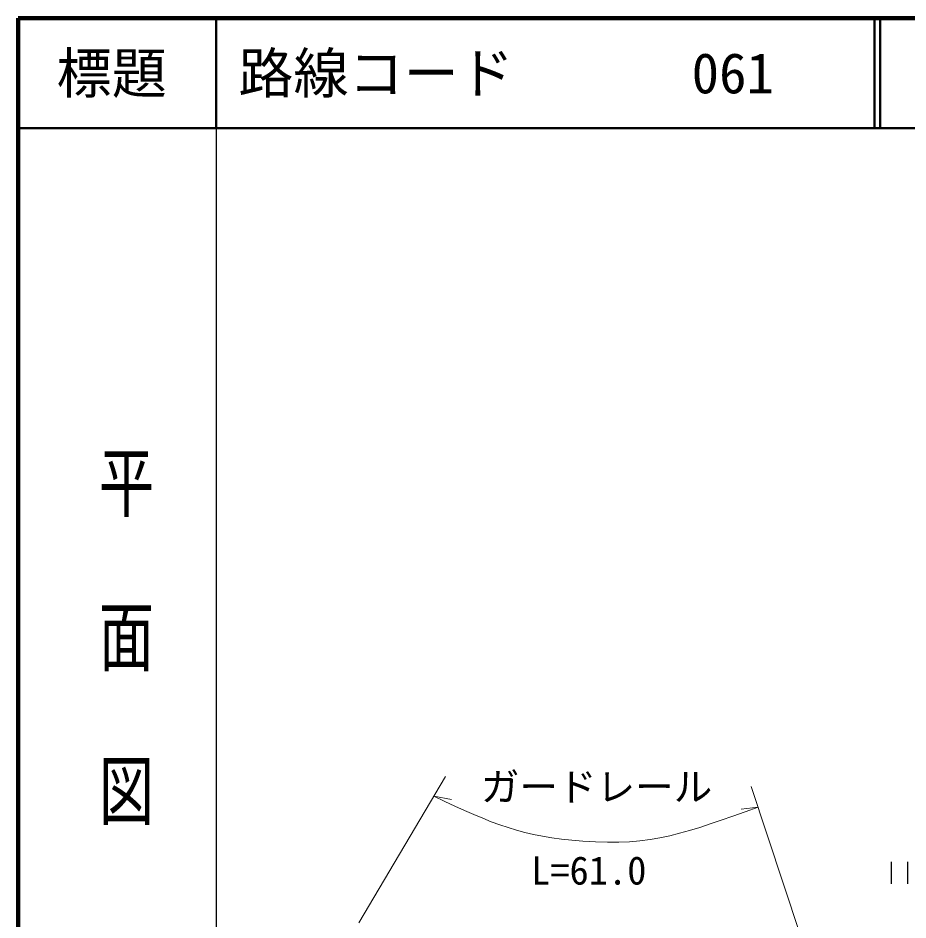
# Model space of a CAD drawing. Units: millimetres, scale not verified. Extents: x 40000 to 680000, y 20000 to 380000.
# Drawn here: x 40000 to 120782, y 298172 to 380000 of the extents above; entities that cross this region are included whole.
import ezdxf
from ezdxf.enums import TextEntityAlignment as Align

# ---------------------------------------------------------------- set-up
doc = ezdxf.new("R2010")
doc.units = ezdxf.units.MM
doc.header["$LTSCALE"] = 1000
for name, color, linetype, lineweight in [('M-BGD', 7, 'Continuous', 25), ('M-STR-HTXT', 7, 'Continuous', 13), ('M-TTL', 2, 'Continuous', 140), ('M-TTL-BAND', 7, 'Continuous', 25), ('M-TTL-LINE', 7, 'Continuous', 50)]:
    doc.layers.add(name, color=color, linetype=linetype, lineweight=lineweight)
doc.layers.add('M-TTL-TXT', color=7, linetype='Continuous')
doc.styles.add('@ＭＳ ゴシック', font='')
doc.styles.add('ＭＳ ゴシック', font='')
doc.styles.get('@ＭＳ ゴシック').set_extended_font_data('@MS Gothic')
doc.styles.get('ＭＳ ゴシック').set_extended_font_data('MS Gothic')

msp = doc.modelspace()

# ---------------------------------------------------------------- linework, layer by layer
at = {"layer": 'M-BGD'}
for p, q in [((119243, 303450), (119243, 301450)), ((120743, 303450), (120743, 301450))]:
    msp.add_line(p, q, dxfattribs=at)
at = {"layer": 'M-STR-HTXT'}
for p, q in [((70937, 297908), (78796, 311177)), ((106553, 310273), (110970, 296933)), ((77740, 309395), (79336, 309099)), ((107171, 308408), (105648, 308236))]:
    msp.add_line(p, q, dxfattribs=at)
msp.add_open_spline([(77740, 309395), (83172, 306826), (85775, 305750), (91282, 305321), (97585, 304831), (100691, 306105), (107171, 308408)], degree=3, knots=[0, 0, 0, 0, 1, 1, 1, 2, 2, 2, 2], dxfattribs=at)
at = {"layer": 'M-TTL'}
for p, q in [((40000, 380000), (40000, 20000)), ((680000, 380000), (40000, 380000))]:
    msp.add_line(p, q, dxfattribs=at)
at = {"layer": 'M-TTL-BAND'}
msp.add_line((58000, 370000), (58000, 20000), dxfattribs=at)
at = {"layer": 'M-TTL-LINE'}
for p, q in [((58000, 380000), (58000, 370000)), ((117750, 380000), (117750, 370000)), ((118250, 380000), (118250, 370000)), ((40000, 370000), (680000, 370000))]:
    msp.add_line(p, q, dxfattribs=at)

# ---------------------------------------------------------------- texts
at = {"layer": 'M-STR-HTXT', "style": 'ＭＳ ゴシック'}
for s, p in [('ガードレール', (82016, 308201)), ('L=61.0', (86569, 300612))]:
    msp.add_text(s, height=2566, dxfattribs=at).set_placement(p, align=Align.BOTTOM_LEFT)
at = {"layer": 'M-TTL-BAND', "style": '@ＭＳ ゴシック', "width": 1.4}
msp.add_text('平  面  図', height=3666, rotation=270, dxfattribs=at).set_placement((49777, 306475), align=Align.MIDDLE_RIGHT)
at = {"layer": 'M-TTL-TXT', "style": 'ＭＳ ゴシック'}
msp.add_text('標題', height=3666, dxfattribs=at).set_placement((48500, 375000), align=Align.MIDDLE_CENTER)
for s, p in [('路線コード', (60000, 375000)), ('061', (101142, 375000))]:
    msp.add_text(s, height=3666, dxfattribs=at).set_placement(p, align=Align.MIDDLE_LEFT)

doc.saveas('drawing.dxf')
